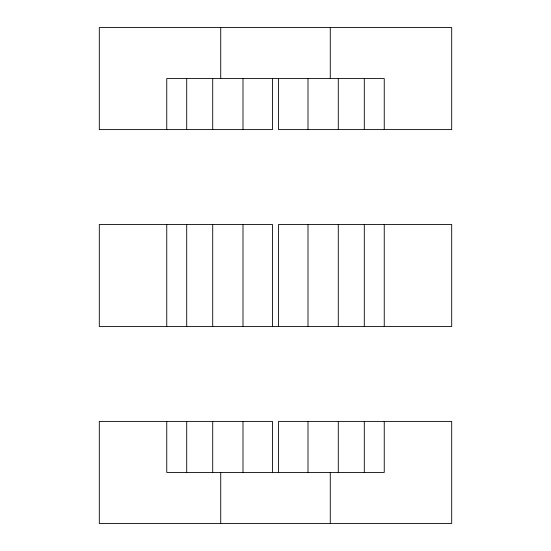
<?xml version="1.0" encoding="UTF-8"?>
<svg xmlns="http://www.w3.org/2000/svg" width="551" height="551" viewBox="0 0 551 551"><rect width="100%" height="100%" fill="white"/><g stroke="black" fill="none" stroke-linecap="round" stroke-linejoin="round"><path stroke-width="0.83" d="M384.247 129.602L384.247 78.573L166.753 78.573L166.753 129.602M384.247 224.477L384.247 326.523M384.247 421.398L384.247 472.427L166.753 472.427L166.753 421.398M364.294 78.573L364.294 129.602M364.294 224.477L364.294 326.523M364.294 421.398L364.294 472.427M338.286 78.573L338.286 129.602M338.286 224.477L338.286 326.523M338.286 421.398L338.286 472.427M330.276 27.55L330.276 78.573M330.276 472.427L330.276 523.45M308.002 78.573L308.002 129.602M308.002 224.477L308.002 326.523M308.002 421.398L308.002 472.427M278.53 78.573L278.53 129.602L451.696 129.602L451.696 27.55L99.304 27.55L99.304 129.602L272.469 129.602L272.469 78.573M278.53 326.523L278.53 224.477L451.696 224.477L451.696 326.523L99.304 326.523L99.304 224.477L272.469 224.477L272.469 326.523M278.53 472.427L278.53 421.398L451.696 421.398L451.696 523.45L99.304 523.45L99.304 421.398L272.469 421.398L272.469 472.427M242.998 78.573L242.998 129.602M242.998 224.477L242.998 326.523M242.998 421.398L242.998 472.427M220.724 27.55L220.724 78.573M220.724 472.427L220.724 523.45M212.714 78.573L212.714 129.602M212.714 224.477L212.714 326.523M212.714 421.398L212.714 472.427M186.706 78.573L186.706 129.602M186.706 224.477L186.706 326.523M186.706 421.398L186.706 472.427M166.753 224.477L166.753 326.523"/></g></svg>
